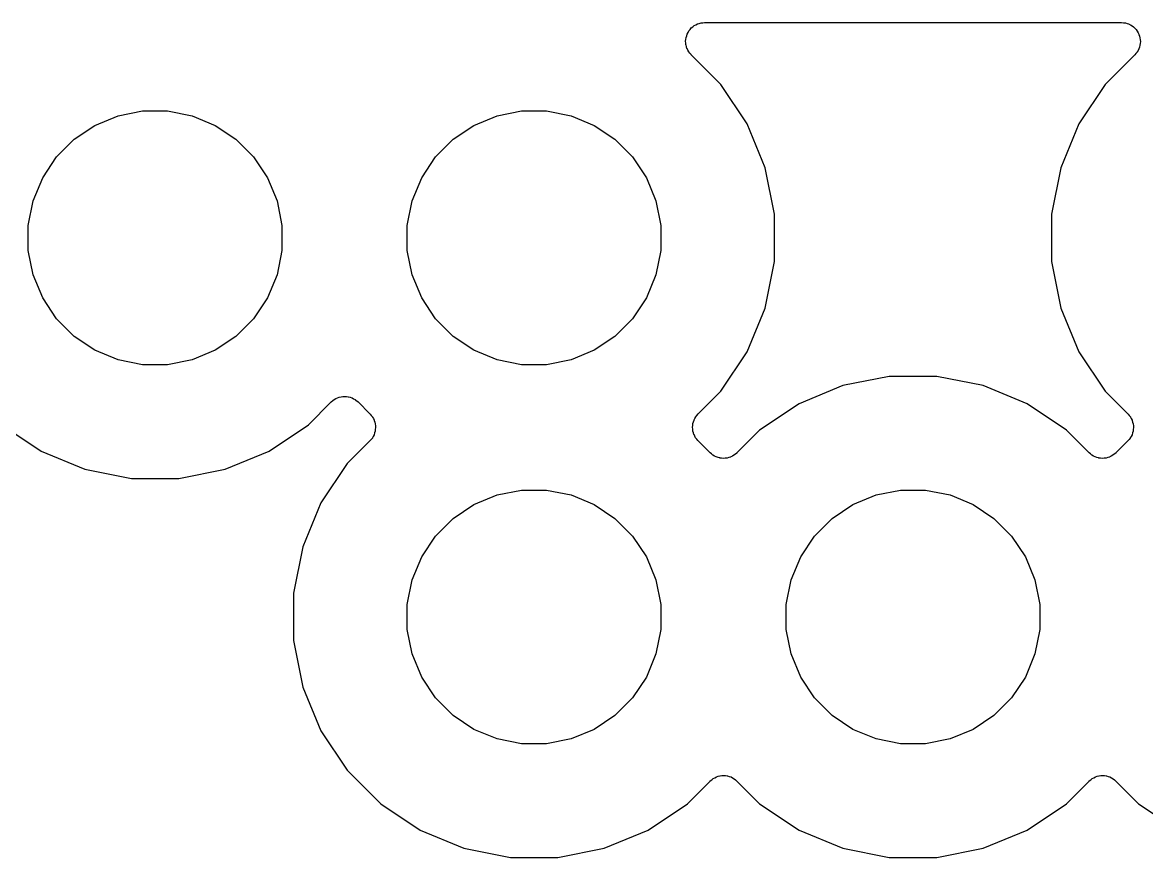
# Model space of a CAD drawing. Extents: x 122.4 to 185.8, y -118.8 to -64.3.
# Drawn here: x 159.56 to 167.09, y -69.92 to -64.33 of the extents above; entities that cross this region are included whole.
import ezdxf

# ---------------------------------------------------------------- set-up
doc = ezdxf.new("R2010")
doc.units = 0
doc.layers.add('BLACK', color=7, linetype='CONTINUOUS')

msp = doc.modelspace()

# ---------------------------------------------------------------- linework, layer by layer
at = {"layer": 'BLACK', "linetype": 'CONTINUOUS'}
for p, q in [((164.068, -64.3423), (164.079, -64.3366)), ((164.079, -64.3364), (164.091, -64.333)), ((164.079, -64.3365), (164.079, -64.3364)), ((164.079, -64.3366), (164.079, -64.3365)), ((164.091, -64.333), (164.103, -64.3294)), ((164.103, -64.3293), (164.115, -64.3282)), ((164.103, -64.3294), (164.103, -64.3293)), ((164.103, -64.3294), (164.103, -64.3294)), ((164.115, -64.3282), (164.127, -64.327)), ((164.127, -64.327), (166.921, -64.327)), ((166.921, -64.327), (166.922, -64.327)), ((166.922, -64.327), (166.922, -64.327)), ((166.922, -64.327), (166.922, -64.327)), ((166.922, -64.327), (166.922, -64.327)), ((166.922, -64.327), (166.935, -64.3284)), ((166.935, -64.3284), (166.947, -64.3297)), ((166.947, -64.3297), (166.947, -64.3297)), ((166.947, -64.3297), (166.947, -64.3298)), ((166.947, -64.3298), (166.959, -64.3335)), ((166.959, -64.3335), (166.97, -64.3371)), ((166.97, -64.3371), (166.97, -64.3372)), ((166.97, -64.3372), (166.971, -64.3373)), ((166.971, -64.3373), (166.982, -64.3432)), ((164.007, -64.4164), (164.01, -64.4048)), ((164.01, -64.4044), (164.016, -64.3937)), ((164.01, -64.4046), (164.01, -64.4044)), ((164.01, -64.4048), (164.01, -64.4046)), ((164.016, -64.3937), (164.022, -64.383)), ((164.022, -64.3826), (164.03, -64.3732)), ((164.022, -64.3828), (164.022, -64.3826)), ((164.022, -64.383), (164.022, -64.3828)), ((164.03, -64.3732), (164.038, -64.3639)), ((164.038, -64.3636), (164.048, -64.3559)), ((164.038, -64.3637), (164.038, -64.3636)), ((164.038, -64.3639), (164.038, -64.3637)), ((164.048, -64.3559), (164.057, -64.3482)), ((164.057, -64.348), (164.068, -64.3423)), ((164.057, -64.3481), (164.057, -64.348)), ((164.057, -64.3482), (164.057, -64.3481)), ((166.982, -64.3432), (166.992, -64.349)), ((166.992, -64.349), (166.992, -64.3491)), ((166.992, -64.3491), (166.992, -64.3492)), ((166.992, -64.3492), (167.002, -64.3572)), ((167.002, -64.3572), (167.011, -64.3648)), ((167.011, -64.3648), (167.011, -64.365)), ((167.011, -64.365), (167.011, -64.3651)), ((167.011, -64.3651), (167.019, -64.3748)), ((167.019, -64.3748), (167.027, -64.3841)), ((167.027, -64.3841), (167.027, -64.3843)), ((167.027, -64.3843), (167.027, -64.3845)), ((167.027, -64.3845), (167.033, -64.3954)), ((167.033, -64.3954), (167.038, -64.406)), ((167.038, -64.406), (167.038, -64.4062)), ((167.038, -64.4062), (167.038, -64.4064)), ((167.038, -64.4064), (167.042, -64.4181)), ((164, -64.4527), (164.002, -64.4406)), ((164, -64.4529), (164, -64.4527)), ((164, -64.4531), (164, -64.4529)), ((164.001, -64.4652), (164, -64.4531)), ((164.002, -64.4774), (164.001, -64.4652)), ((164.002, -64.4406), (164.003, -64.4285)), ((164.003, -64.4776), (164.002, -64.4774)), ((164.003, -64.428), (164.007, -64.4164)), ((164.003, -64.4282), (164.003, -64.428)), ((164.003, -64.4285), (164.003, -64.4282)), ((164.003, -64.4778), (164.003, -64.4776)), ((164.006, -64.4893), (164.003, -64.4778)), ((164.009, -64.5012), (164.006, -64.4893)), ((167.045, -64.4795), (167.041, -64.4913)), ((167.042, -64.4181), (167.045, -64.4298)), ((167.045, -64.4298), (167.045, -64.43)), ((167.045, -64.43), (167.045, -64.4302)), ((167.045, -64.4302), (167.047, -64.4424)), ((167.046, -64.4671), (167.045, -64.4791)), ((167.045, -64.4791), (167.045, -64.4793)), ((167.045, -64.4793), (167.045, -64.4795)), ((167.048, -64.4549), (167.046, -64.4671)), ((167.047, -64.4424), (167.048, -64.4544)), ((167.048, -64.4544), (167.048, -64.4547)), ((167.048, -64.4547), (167.048, -64.4549)), ((164.01, -64.5014), (164.009, -64.5012)), ((164.01, -64.5016), (164.01, -64.5014)), ((164.015, -64.5124), (164.01, -64.5016)), ((164.021, -64.5232), (164.015, -64.5124)), ((164.021, -64.5233), (164.021, -64.5232)), ((164.021, -64.5235), (164.021, -64.5233)), ((164.029, -64.533), (164.021, -64.5235)), ((164.036, -64.5425), (164.029, -64.533)), ((164.037, -64.5428), (164.036, -64.5425)), ((164.037, -64.5429), (164.037, -64.5428)), ((164.038, -64.5438), (164.037, -64.5429)), ((164.037, -64.5429), (164.037, -64.5429)), ((164.236, -64.7424), (164.038, -64.5438)), ((167.01, -64.5438), (166.812, -64.7424)), ((167.018, -64.5344), (167.01, -64.5438)), ((167.026, -64.525), (167.018, -64.5344)), ((167.032, -64.514), (167.026, -64.5246)), ((167.026, -64.5246), (167.026, -64.5248)), ((167.026, -64.5248), (167.026, -64.525)), ((167.038, -64.5032), (167.032, -64.514)), ((167.041, -64.4913), (167.038, -64.5028)), ((167.038, -64.5028), (167.038, -64.503)), ((167.038, -64.503), (167.038, -64.5032)), ((164.413, -65.0064), (164.236, -64.7424)), ((166.812, -64.7424), (166.635, -65.0064)), ((160.196, -64.9527), (160.36, -64.92)), ((160.36, -64.92), (160.528, -64.92)), ((160.528, -64.92), (160.692, -64.9527)), ((162.736, -64.9527), (162.9, -64.92)), ((162.9, -64.92), (163.068, -64.92)), ((163.068, -64.92), (163.232, -64.9527)), ((159.902, -65.1098), (160.041, -65.0167)), ((160.041, -65.0167), (160.196, -64.9527)), ((160.692, -64.9527), (160.847, -65.0167)), ((160.847, -65.0167), (160.986, -65.1098)), ((162.442, -65.1098), (162.581, -65.0167)), ((162.581, -65.0167), (162.736, -64.9527)), ((163.232, -64.9527), (163.387, -65.0167)), ((163.387, -65.0167), (163.526, -65.1098)), ((164.534, -65.2998), (164.413, -65.0064)), ((166.635, -65.0064), (166.514, -65.2998)), ((159.784, -65.2282), (159.902, -65.1098)), ((160.986, -65.1098), (161.104, -65.2282)), ((162.324, -65.2282), (162.442, -65.1098)), ((163.526, -65.1098), (163.644, -65.2282)), ((159.691, -65.3674), (159.784, -65.2282)), ((161.104, -65.2282), (161.197, -65.3674)), ((162.231, -65.3674), (162.324, -65.2282)), ((163.644, -65.2282), (163.737, -65.3674)), ((164.596, -65.6112), (164.534, -65.2998)), ((166.514, -65.2998), (166.452, -65.6112)), ((159.627, -65.5221), (159.691, -65.3674)), ((161.197, -65.3674), (161.261, -65.5221)), ((162.167, -65.5221), (162.231, -65.3674)), ((163.737, -65.3674), (163.801, -65.5221)), ((159.594, -65.6863), (159.627, -65.5221)), ((161.261, -65.5221), (161.294, -65.6863)), ((162.134, -65.6863), (162.167, -65.5221)), ((163.801, -65.5221), (163.834, -65.6863)), ((164.596, -65.9288), (164.596, -65.6112)), ((166.452, -65.6112), (166.452, -65.9288)), ((159.594, -65.8537), (159.594, -65.6863)), ((161.294, -65.6863), (161.294, -65.8537)), ((162.134, -65.8537), (162.134, -65.6863)), ((163.834, -65.6863), (163.834, -65.8537)), ((159.627, -66.0179), (159.594, -65.8537)), ((161.294, -65.8537), (161.261, -66.0179)), ((162.167, -66.0179), (162.134, -65.8537)), ((163.834, -65.8537), (163.801, -66.0179)), ((164.534, -66.2402), (164.596, -65.9288)), ((166.452, -65.9288), (166.514, -66.2402)), ((159.691, -66.1726), (159.627, -66.0179)), ((161.261, -66.0179), (161.197, -66.1726)), ((162.231, -66.1726), (162.167, -66.0179)), ((163.801, -66.0179), (163.737, -66.1726)), ((159.784, -66.3118), (159.691, -66.1726)), ((161.197, -66.1726), (161.104, -66.3118)), ((162.324, -66.3118), (162.231, -66.1726)), ((163.737, -66.1726), (163.644, -66.3118)), ((164.413, -66.5336), (164.534, -66.2402)), ((166.514, -66.2402), (166.635, -66.5336)), ((159.902, -66.4302), (159.784, -66.3118)), ((161.104, -66.3118), (160.986, -66.4302)), ((162.442, -66.4302), (162.324, -66.3118)), ((163.644, -66.3118), (163.526, -66.4302)), ((160.041, -66.5233), (159.902, -66.4302)), ((160.986, -66.4302), (160.847, -66.5233)), ((162.581, -66.5233), (162.442, -66.4302)), ((163.526, -66.4302), (163.387, -66.5233)), ((160.196, -66.5873), (160.041, -66.5233)), ((160.847, -66.5233), (160.692, -66.5873)), ((162.736, -66.5873), (162.581, -66.5233)), ((163.387, -66.5233), (163.232, -66.5873)), ((160.36, -66.62), (160.196, -66.5873)), ((160.692, -66.5873), (160.528, -66.62)), ((162.9, -66.62), (162.736, -66.5873)), ((163.232, -66.5873), (163.068, -66.62)), ((164.236, -66.7976), (164.413, -66.5336)), ((166.635, -66.5336), (166.812, -66.7976)), ((160.528, -66.62), (160.36, -66.62)), ((163.068, -66.62), (162.9, -66.62)), ((165.365, -66.698), (165.054, -66.7599)), ((165.683, -66.698), (165.365, -66.698)), ((165.994, -66.7599), (165.683, -66.698)), ((164.084, -66.9502), (164.236, -66.7976)), ((165.054, -66.7599), (164.76, -66.8815)), ((166.288, -66.8815), (165.994, -66.7599)), ((166.812, -66.7976), (166.964, -66.9502)), ((161.472, -67.0221), (161.624, -66.8695)), ((161.624, -66.8695), (161.625, -66.8689)), ((161.625, -66.8683), (161.635, -66.8608)), ((161.625, -66.8689), (161.625, -66.8683)), ((161.625, -66.8689), (161.625, -66.8689)), ((161.625, -66.8689), (161.625, -66.8689)), ((161.635, -66.8608), (161.644, -66.8533)), ((161.644, -66.8531), (161.645, -66.8528)), ((161.644, -66.8533), (161.644, -66.8531)), ((161.645, -66.8528), (161.655, -66.8473)), ((161.655, -66.8473), (161.666, -66.8417)), ((161.666, -66.8416), (161.667, -66.8414)), ((161.666, -66.8417), (161.666, -66.8416)), ((161.667, -66.8414), (161.678, -66.838)), ((161.678, -66.838), (161.69, -66.8347)), ((161.69, -66.8346), (161.691, -66.8345)), ((161.69, -66.8347), (161.69, -66.8346)), ((161.691, -66.8345), (161.703, -66.8334)), ((161.703, -66.8334), (161.714, -66.8323)), ((161.714, -66.8323), (161.715, -66.8324)), ((161.715, -66.8324), (161.715, -66.8323)), ((161.715, -66.8323), (161.727, -66.8336)), ((161.727, -66.8336), (161.739, -66.8348)), ((161.739, -66.8348), (161.74, -66.835)), ((161.74, -66.835), (161.74, -66.835)), ((161.74, -66.835), (161.751, -66.8386)), ((161.751, -66.8386), (161.763, -66.8421)), ((161.763, -66.8421), (161.763, -66.8423)), ((161.763, -66.8423), (161.764, -66.8424)), ((161.764, -66.8424), (161.774, -66.8482)), ((161.774, -66.8482), (161.785, -66.8538)), ((161.785, -66.8538), (161.785, -66.8541)), ((161.785, -66.8541), (161.785, -66.8543)), ((161.785, -66.8543), (161.795, -66.862)), ((161.795, -66.862), (161.804, -66.8695)), ((161.804, -66.8695), (161.884, -66.9502)), ((164.76, -66.8815), (164.496, -67.0579)), ((166.552, -67.0579), (166.288, -66.8815)), ((161.884, -66.9502), (161.885, -66.9508)), ((161.885, -66.9508), (161.885, -66.9508)), ((161.885, -66.9508), (161.885, -66.9509)), ((161.885, -66.9509), (161.886, -66.9515)), ((161.886, -66.9515), (161.893, -66.9607)), ((161.893, -66.9607), (161.901, -66.9701)), ((161.901, -66.9701), (161.901, -66.9705)), ((161.901, -66.9705), (161.901, -66.9708)), ((161.901, -66.9708), (161.907, -66.9813)), ((164.062, -66.9798), (164.068, -66.9694)), ((164.068, -66.9686), (164.076, -66.9594)), ((164.068, -66.969), (164.068, -66.9686)), ((164.068, -66.9694), (164.068, -66.969)), ((164.076, -66.9594), (164.084, -66.9502)), ((166.964, -66.9502), (166.965, -66.9508)), ((166.965, -66.9508), (166.965, -66.9508)), ((166.965, -66.9508), (166.965, -66.9509)), ((166.965, -66.9509), (166.966, -66.9515)), ((166.966, -66.9515), (166.973, -66.9608)), ((166.973, -66.9608), (166.981, -66.9701)), ((166.981, -66.9701), (166.981, -66.9705)), ((166.981, -66.9705), (166.981, -66.9708)), ((166.981, -66.9708), (166.987, -66.9815)), ((161.208, -67.1985), (161.472, -67.0221)), ((161.907, -66.9813), (161.912, -66.992)), ((161.912, -66.992), (161.912, -66.9924)), ((161.912, -66.9924), (161.913, -66.9928)), ((161.913, -66.9928), (161.916, -67.0042)), ((161.916, -67.0042), (161.919, -67.0158)), ((161.919, -67.0158), (161.919, -67.0162)), ((161.919, -67.0162), (161.92, -67.0166)), ((161.92, -67.0166), (161.921, -67.0285)), ((161.922, -67.0413), (161.92, -67.0532)), ((161.921, -67.0285), (161.922, -67.0404)), ((161.922, -67.0404), (161.922, -67.0409)), ((161.922, -67.0409), (161.922, -67.0413)), ((164.046, -67.0387), (164.048, -67.0268)), ((164.046, -67.0391), (164.046, -67.0387)), ((164.046, -67.0396), (164.046, -67.0391)), ((164.047, -67.0514), (164.046, -67.0396)), ((164.048, -67.0634), (164.047, -67.0514)), ((164.048, -67.0268), (164.049, -67.0149)), ((164.049, -67.014), (164.053, -67.0026)), ((164.049, -67.0145), (164.049, -67.014)), ((164.049, -67.0149), (164.049, -67.0145)), ((164.053, -67.0026), (164.056, -66.9912)), ((164.056, -66.9904), (164.062, -66.9798)), ((164.056, -66.9908), (164.056, -66.9904)), ((164.056, -66.9912), (164.056, -66.9908)), ((166.987, -66.9815), (166.992, -66.992)), ((166.992, -66.992), (166.992, -66.9924)), ((166.992, -66.9924), (166.993, -66.9928)), ((166.993, -66.9928), (166.996, -67.0044)), ((166.996, -67.0044), (166.999, -67.0158)), ((166.999, -67.0158), (166.999, -67.0162)), ((166.999, -67.0162), (167, -67.0166)), ((167, -67.0166), (167.001, -67.0285)), ((167.002, -67.0413), (167, -67.0532)), ((167.001, -67.0285), (167.002, -67.0404)), ((167.002, -67.0404), (167.002, -67.0409)), ((167.002, -67.0409), (167.002, -67.0413)), ((159.498, -67.0766), (159.68, -67.1985)), ((161.892, -67.1206), (161.884, -67.1298)), ((161.9, -67.1114), (161.892, -67.1206)), ((161.906, -67.1001), (161.9, -67.1106)), ((161.9, -67.1106), (161.9, -67.111)), ((161.9, -67.111), (161.9, -67.1114)), ((161.912, -67.0896), (161.906, -67.1001)), ((161.915, -67.0773), (161.912, -67.0888)), ((161.912, -67.0888), (161.912, -67.0892)), ((161.912, -67.0892), (161.912, -67.0896)), ((161.919, -67.066), (161.915, -67.0773)), ((161.92, -67.0532), (161.919, -67.0651)), ((161.919, -67.0651), (161.919, -67.0655)), ((161.919, -67.0655), (161.919, -67.066)), ((164.049, -67.0638), (164.048, -67.0634)), ((164.049, -67.0642), (164.049, -67.0638)), ((164.052, -67.0756), (164.049, -67.0642)), ((164.055, -67.0872), (164.052, -67.0756)), ((164.056, -67.0876), (164.055, -67.0872)), ((164.056, -67.088), (164.056, -67.0876)), ((164.061, -67.0986), (164.056, -67.088)), ((164.067, -67.1092), (164.061, -67.0986)), ((164.067, -67.1095), (164.067, -67.1092)), ((164.067, -67.1099), (164.067, -67.1095)), ((164.075, -67.1192), (164.067, -67.1099)), ((164.082, -67.1285), (164.075, -67.1192)), ((164.496, -67.0579), (164.344, -67.2105)), ((166.704, -67.2105), (166.552, -67.0579)), ((166.972, -67.1206), (166.964, -67.1298)), ((166.98, -67.1114), (166.972, -67.1206)), ((166.986, -67.1001), (166.98, -67.1106)), ((166.98, -67.1106), (166.98, -67.111)), ((166.98, -67.111), (166.98, -67.1114)), ((166.992, -67.0896), (166.986, -67.1001)), ((166.995, -67.0774), (166.992, -67.0888)), ((166.992, -67.0888), (166.992, -67.0892)), ((166.992, -67.0892), (166.992, -67.0896)), ((166.999, -67.066), (166.995, -67.0774)), ((167, -67.0532), (166.999, -67.0651)), ((166.999, -67.0651), (166.999, -67.0655)), ((166.999, -67.0655), (166.999, -67.066)), ((159.68, -67.1985), (159.974, -67.3201)), ((160.914, -67.3201), (161.208, -67.1985)), ((161.884, -67.1298), (161.732, -67.2824)), ((164.083, -67.1291), (164.082, -67.1285)), ((164.083, -67.1292), (164.083, -67.1291)), ((164.084, -67.1298), (164.083, -67.1292)), ((164.083, -67.1292), (164.083, -67.1292)), ((164.164, -67.2105), (164.084, -67.1298)), ((166.964, -67.1298), (166.884, -67.2105)), ((164.173, -67.2181), (164.164, -67.2105)), ((164.183, -67.2257), (164.173, -67.2181)), ((164.183, -67.2259), (164.183, -67.2257)), ((164.183, -67.2262), (164.183, -67.2259)), ((164.194, -67.2319), (164.183, -67.2262)), ((164.204, -67.2376), (164.194, -67.2319)), ((164.205, -67.2377), (164.204, -67.2376)), ((164.205, -67.2379), (164.205, -67.2377)), ((164.217, -67.2414), (164.205, -67.2379)), ((164.228, -67.245), (164.217, -67.2414)), ((164.229, -67.2452), (164.228, -67.245)), ((164.228, -67.245), (164.228, -67.245)), ((164.241, -67.2464), (164.229, -67.2452)), ((164.253, -67.2477), (164.241, -67.2464)), ((164.254, -67.2477), (164.253, -67.2476)), ((164.253, -67.2476), (164.253, -67.2477)), ((164.265, -67.2466), (164.254, -67.2477)), ((164.277, -67.2455), (164.265, -67.2466)), ((164.278, -67.2454), (164.277, -67.2455)), ((164.29, -67.242), (164.278, -67.2453)), ((164.278, -67.2453), (164.278, -67.2454)), ((164.301, -67.2386), (164.29, -67.242)), ((164.302, -67.2384), (164.301, -67.2386)), ((164.313, -67.2327), (164.302, -67.2383)), ((164.302, -67.2383), (164.302, -67.2384)), ((164.323, -67.2272), (164.313, -67.2327)), ((164.324, -67.2269), (164.323, -67.2272)), ((164.333, -67.2192), (164.324, -67.2267)), ((164.324, -67.2267), (164.324, -67.2269)), ((164.343, -67.2117), (164.333, -67.2192)), ((164.344, -67.2105), (164.343, -67.2111)), ((164.343, -67.2111), (164.343, -67.2111)), ((164.343, -67.2111), (164.343, -67.2111)), ((164.343, -67.2111), (164.343, -67.2117)), ((166.713, -67.218), (166.704, -67.2105)), ((166.723, -67.2257), (166.713, -67.218)), ((166.723, -67.2259), (166.723, -67.2257)), ((166.723, -67.2262), (166.723, -67.2259)), ((166.734, -67.2319), (166.723, -67.2262)), ((166.744, -67.2376), (166.734, -67.2319)), ((166.745, -67.2377), (166.744, -67.2376)), ((166.745, -67.2379), (166.745, -67.2377)), ((166.757, -67.2414), (166.745, -67.2379)), ((166.768, -67.245), (166.757, -67.2414)), ((166.769, -67.2452), (166.768, -67.245)), ((166.768, -67.245), (166.768, -67.245)), ((166.781, -67.2464), (166.769, -67.2452)), ((166.793, -67.2477), (166.781, -67.2464)), ((166.794, -67.2477), (166.793, -67.2476)), ((166.793, -67.2476), (166.793, -67.2477)), ((166.805, -67.2466), (166.794, -67.2477)), ((166.817, -67.2455), (166.805, -67.2466)), ((166.818, -67.2454), (166.817, -67.2455)), ((166.83, -67.2419), (166.818, -67.2454)), ((166.818, -67.2454), (166.818, -67.2454)), ((166.841, -67.2386), (166.83, -67.2419)), ((166.842, -67.2384), (166.841, -67.2386)), ((166.853, -67.2326), (166.842, -67.2383)), ((166.842, -67.2383), (166.842, -67.2384)), ((166.863, -67.2272), (166.853, -67.2326)), ((166.864, -67.2269), (166.863, -67.2272)), ((166.873, -67.2191), (166.864, -67.2267)), ((166.864, -67.2267), (166.864, -67.2269)), ((166.883, -67.2117), (166.873, -67.2191)), ((166.884, -67.2105), (166.883, -67.2111)), ((166.883, -67.2111), (166.883, -67.2111)), ((166.883, -67.2111), (166.883, -67.2111)), ((166.883, -67.2111), (166.883, -67.2117)), ((159.974, -67.3201), (160.285, -67.382)), ((160.603, -67.382), (160.914, -67.3201)), ((161.732, -67.2824), (161.555, -67.5464)), ((160.285, -67.382), (160.603, -67.382)), ((162.581, -67.5567), (162.736, -67.4927)), ((162.736, -67.4927), (162.9, -67.46)), ((162.9, -67.46), (163.068, -67.46)), ((163.068, -67.46), (163.232, -67.4927)), ((163.232, -67.4927), (163.387, -67.5567)), ((165.121, -67.5567), (165.276, -67.4927)), ((165.276, -67.4927), (165.44, -67.46)), ((165.44, -67.46), (165.608, -67.46)), ((165.608, -67.46), (165.772, -67.4927)), ((165.772, -67.4927), (165.927, -67.5567)), ((161.555, -67.5464), (161.434, -67.8398)), ((162.442, -67.6498), (162.581, -67.5567)), ((163.387, -67.5567), (163.526, -67.6498)), ((164.982, -67.6498), (165.121, -67.5567)), ((165.927, -67.5567), (166.066, -67.6498)), ((162.324, -67.7682), (162.442, -67.6498)), ((163.526, -67.6498), (163.644, -67.7682)), ((164.864, -67.7682), (164.982, -67.6498)), ((166.066, -67.6498), (166.184, -67.7682)), ((162.231, -67.9074), (162.324, -67.7682)), ((163.644, -67.7682), (163.737, -67.9074)), ((164.771, -67.9074), (164.864, -67.7682)), ((166.184, -67.7682), (166.277, -67.9074)), ((161.434, -67.8398), (161.372, -68.1512)), ((162.167, -68.0621), (162.231, -67.9074)), ((163.737, -67.9074), (163.801, -68.0621)), ((164.707, -68.0621), (164.771, -67.9074)), ((166.277, -67.9074), (166.341, -68.0621)), ((162.134, -68.2263), (162.167, -68.0621)), ((163.801, -68.0621), (163.834, -68.2263)), ((164.674, -68.2263), (164.707, -68.0621)), ((166.341, -68.0621), (166.374, -68.2263)), ((161.372, -68.1512), (161.372, -68.4688)), ((162.134, -68.3937), (162.134, -68.2263)), ((163.834, -68.2263), (163.834, -68.3937)), ((164.674, -68.3937), (164.674, -68.2263)), ((166.374, -68.2263), (166.374, -68.3937)), ((162.167, -68.5579), (162.134, -68.3937)), ((163.834, -68.3937), (163.801, -68.5579)), ((164.707, -68.5579), (164.674, -68.3937)), ((166.374, -68.3937), (166.341, -68.5579)), ((161.372, -68.4688), (161.434, -68.7802)), ((162.231, -68.7126), (162.167, -68.5579)), ((163.801, -68.5579), (163.737, -68.7126)), ((164.771, -68.7126), (164.707, -68.5579)), ((166.341, -68.5579), (166.277, -68.7126)), ((161.434, -68.7802), (161.555, -69.0736)), ((162.324, -68.8518), (162.231, -68.7126)), ((163.737, -68.7126), (163.644, -68.8518)), ((164.864, -68.8518), (164.771, -68.7126)), ((166.277, -68.7126), (166.184, -68.8518)), ((162.442, -68.9702), (162.324, -68.8518)), ((163.644, -68.8518), (163.526, -68.9702)), ((164.982, -68.9702), (164.864, -68.8518)), ((166.184, -68.8518), (166.066, -68.9702)), ((162.581, -69.0633), (162.442, -68.9702)), ((163.526, -68.9702), (163.387, -69.0633)), ((165.121, -69.0633), (164.982, -68.9702)), ((166.066, -68.9702), (165.927, -69.0633)), ((161.555, -69.0736), (161.732, -69.3376)), ((162.736, -69.1273), (162.581, -69.0633)), ((163.387, -69.0633), (163.232, -69.1273)), ((165.276, -69.1273), (165.121, -69.0633)), ((165.927, -69.0633), (165.772, -69.1273)), ((162.9, -69.16), (162.736, -69.1273)), ((163.068, -69.16), (162.9, -69.16)), ((163.232, -69.1273), (163.068, -69.16)), ((165.44, -69.16), (165.276, -69.1273)), ((165.608, -69.16), (165.44, -69.16)), ((165.772, -69.1273), (165.608, -69.16)), ((161.732, -69.3376), (161.956, -69.5621)), ((164.185, -69.3928), (164.195, -69.3873)), ((164.195, -69.3873), (164.206, -69.3817)), ((164.206, -69.3816), (164.207, -69.3814)), ((164.206, -69.3817), (164.206, -69.3816)), ((164.207, -69.3814), (164.218, -69.378)), ((164.218, -69.378), (164.23, -69.3747)), ((164.23, -69.3746), (164.231, -69.3745)), ((164.23, -69.3747), (164.23, -69.3746)), ((164.231, -69.3745), (164.243, -69.3734)), ((164.243, -69.3734), (164.254, -69.3723)), ((164.254, -69.3723), (164.255, -69.3724)), ((164.255, -69.3724), (164.255, -69.3723)), ((164.255, -69.3723), (164.267, -69.3736)), ((164.267, -69.3736), (164.279, -69.3748)), ((164.279, -69.3748), (164.28, -69.375)), ((164.28, -69.375), (164.28, -69.375)), ((164.28, -69.375), (164.291, -69.3786)), ((164.291, -69.3786), (164.303, -69.3821)), ((164.303, -69.3821), (164.303, -69.3823)), ((164.303, -69.3823), (164.304, -69.3824)), ((164.304, -69.3824), (164.314, -69.3882)), ((166.725, -69.3928), (166.735, -69.3873)), ((166.735, -69.3873), (166.746, -69.3817)), ((166.746, -69.3816), (166.747, -69.3814)), ((166.746, -69.3817), (166.746, -69.3816)), ((166.747, -69.3814), (166.758, -69.378)), ((166.758, -69.378), (166.77, -69.3747)), ((166.77, -69.3746), (166.771, -69.3745)), ((166.77, -69.3747), (166.77, -69.3746)), ((166.771, -69.3745), (166.783, -69.3734)), ((166.783, -69.3734), (166.794, -69.3723)), ((166.794, -69.3723), (166.795, -69.3724)), ((166.795, -69.3724), (166.795, -69.3723)), ((166.795, -69.3723), (166.807, -69.3736)), ((166.807, -69.3736), (166.819, -69.3748)), ((166.819, -69.3748), (166.82, -69.375)), ((166.82, -69.375), (166.82, -69.375)), ((166.82, -69.375), (166.831, -69.3786)), ((166.831, -69.3786), (166.843, -69.3821)), ((166.843, -69.3821), (166.843, -69.3823)), ((166.843, -69.3823), (166.844, -69.3824)), ((166.844, -69.3824), (166.854, -69.3882)), ((164.012, -69.5621), (164.164, -69.4095)), ((164.164, -69.4095), (164.165, -69.4089)), ((164.165, -69.4083), (164.175, -69.4008)), ((164.165, -69.4089), (164.165, -69.4083)), ((164.165, -69.4089), (164.165, -69.4089)), ((164.165, -69.4089), (164.165, -69.4089)), ((164.175, -69.4008), (164.184, -69.3933)), ((164.184, -69.3931), (164.185, -69.3928)), ((164.184, -69.3933), (164.184, -69.3931)), ((164.314, -69.3882), (164.325, -69.3938)), ((164.325, -69.3938), (164.325, -69.3941)), ((164.325, -69.3941), (164.325, -69.3943)), ((164.325, -69.3943), (164.335, -69.402)), ((164.335, -69.402), (164.344, -69.4095)), ((164.344, -69.4095), (164.496, -69.5621)), ((166.552, -69.5621), (166.704, -69.4095)), ((166.704, -69.4095), (166.705, -69.4089)), ((166.705, -69.4083), (166.715, -69.4008)), ((166.705, -69.4089), (166.705, -69.4083)), ((166.705, -69.4089), (166.705, -69.4089)), ((166.705, -69.4089), (166.705, -69.4089)), ((166.715, -69.4008), (166.724, -69.3933)), ((166.724, -69.3931), (166.725, -69.3928)), ((166.724, -69.3933), (166.724, -69.3931)), ((166.854, -69.3882), (166.865, -69.3938)), ((166.865, -69.3938), (166.865, -69.3941)), ((166.865, -69.3941), (166.865, -69.3943)), ((166.865, -69.3943), (166.875, -69.402)), ((166.875, -69.402), (166.884, -69.4095)), ((166.884, -69.4095), (167.036, -69.5621)), ((161.956, -69.5621), (162.22, -69.7385)), ((163.748, -69.7385), (164.012, -69.5621)), ((164.496, -69.5621), (164.76, -69.7385)), ((166.288, -69.7385), (166.552, -69.5621)), ((167.036, -69.5621), (167.3, -69.7385)), ((162.22, -69.7385), (162.514, -69.8601)), ((163.454, -69.8601), (163.748, -69.7385)), ((164.76, -69.7385), (165.054, -69.8601)), ((165.994, -69.8601), (166.288, -69.7385)), ((162.514, -69.8601), (162.825, -69.922)), ((163.143, -69.922), (163.454, -69.8601)), ((165.054, -69.8601), (165.365, -69.922)), ((165.683, -69.922), (165.994, -69.8601)), ((162.825, -69.922), (163.143, -69.922)), ((165.365, -69.922), (165.683, -69.922))]:
    msp.add_line(p, q, dxfattribs=at)

doc.saveas('drawing.dxf')
